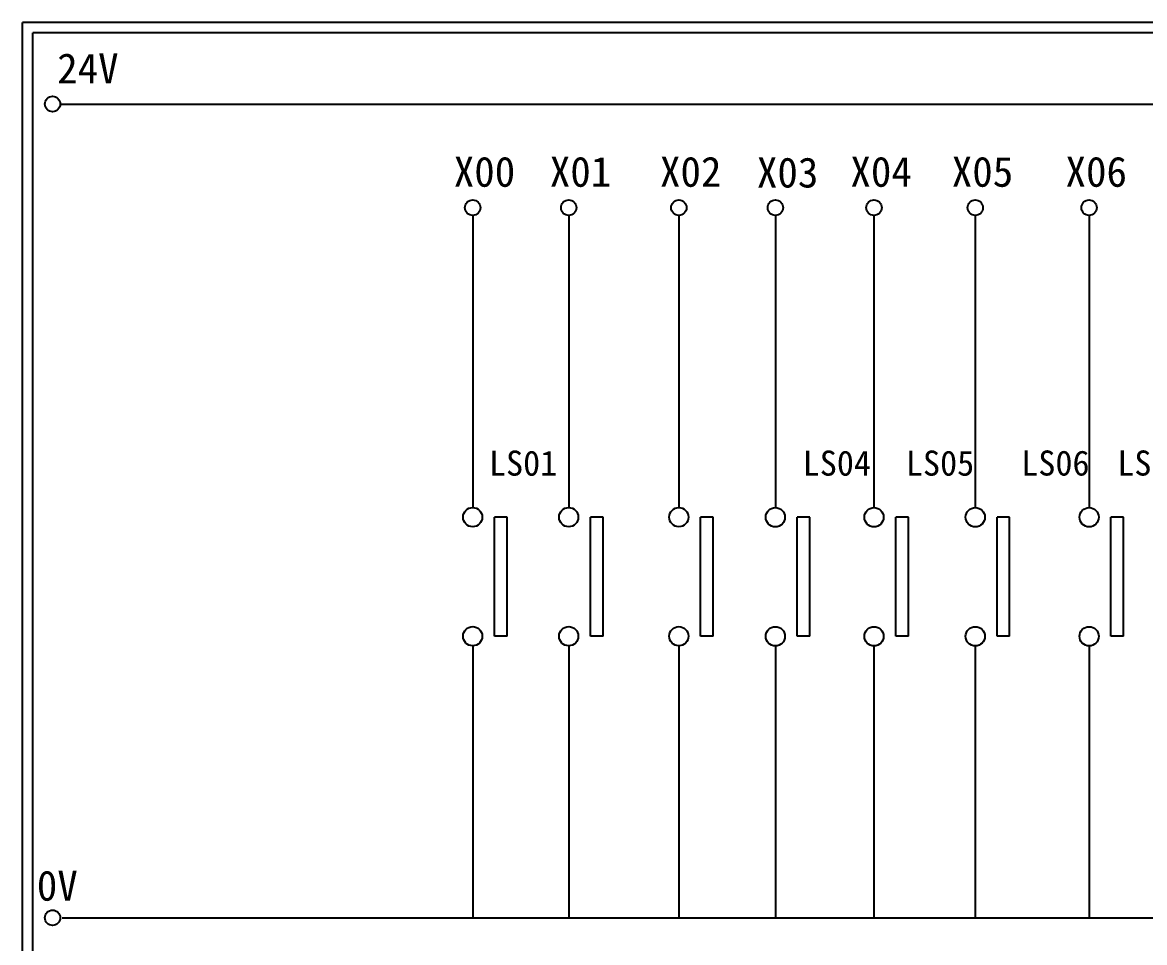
# Model space of a CAD drawing. Extents: x 325 to 612, y 3 to 207.
# Drawn here: x 325.3 to 459.5, y 97 to 207 of the extents above; entities that cross this region are included whole.
import ezdxf

# ---------------------------------------------------------------- set-up
doc = ezdxf.new("R2010")
doc.units = 0
doc.layers.get('0').update_dxf_attribs({"linetype": 'CONTINUOUS'})
doc.layers.add('圖框層', color=7, linetype='CONTINUOUS')
doc.layers.add('標尺寸層', color=3, linetype='CONTINUOUS')
doc.styles.add('STSL', font='KAIU.TTF')

msp = doc.modelspace()

# ---------------------------------------------------------------- linework, layer by layer
for p, q in [((383.26, 147.83), (381.75, 147.83)), ((394.74, 147.83), (393.23, 147.83)), ((407.91, 147.83), (406.4, 147.83)), ((419.45, 147.83), (417.94, 147.83)), ((431.24, 147.83), (429.74, 147.83)), ((443.35, 147.83), (441.85, 147.83)), ((456.96, 147.83), (455.46, 147.83)), ((383.26, 133.6), (381.75, 133.6)), ((394.74, 133.6), (393.23, 133.6)), ((407.91, 133.6), (406.4, 133.6)), ((419.45, 133.6), (417.94, 133.6)), ((431.24, 133.6), (429.74, 133.6)), ((443.35, 133.6), (441.85, 133.6)), ((456.96, 133.6), (455.46, 133.6))]:
    msp.add_line(p, q)
at = {"layer": '圖框層', "color": 7}
for p, q in [((612.32, 206.97), (325.32, 206.97)), ((325.32, 3), (325.32, 206.97)), ((611.07, 205.72), (326.57, 205.72)), ((326.57, 4.25), (326.57, 205.72))]:
    msp.add_line(p, q, dxfattribs=at)
at = {"layer": '標尺寸層', "color": 7}
for p, q in [((329.84, 197.22), (607.44, 197.22)), ((379.15, 183.91), (379.15, 148.99)), ((390.63, 183.91), (390.63, 148.99)), ((403.8, 183.91), (403.8, 148.99)), ((415.34, 183.91), (415.34, 148.99)), ((427.13, 183.91), (427.13, 148.99)), ((439.24, 183.91), (439.24, 148.99)), ((452.85, 183.91), (452.85, 148.99)), ((381.75, 133.6), (381.75, 147.83)), ((383.26, 133.6), (383.26, 147.83)), ((393.23, 133.6), (393.23, 147.83)), ((394.74, 133.6), (394.74, 147.83)), ((406.4, 133.6), (406.4, 147.83)), ((407.91, 133.6), (407.91, 147.83)), ((417.94, 133.6), (417.94, 147.83)), ((419.45, 133.6), (419.45, 147.83)), ((429.74, 133.6), (429.74, 147.83)), ((431.24, 133.6), (431.24, 147.83)), ((441.85, 133.6), (441.85, 147.83)), ((443.35, 133.6), (443.35, 147.83)), ((455.46, 133.6), (455.46, 147.83)), ((456.96, 133.6), (456.96, 147.83)), ((379.15, 132.46), (379.15, 99.96)), ((390.63, 132.46), (390.63, 99.96)), ((403.8, 132.46), (403.8, 99.96)), ((415.34, 132.46), (415.34, 99.96)), ((415.34, 132.45), (415.34, 99.96)), ((427.13, 132.46), (427.13, 99.96)), ((427.13, 132.45), (427.13, 99.96)), ((439.24, 132.46), (439.24, 99.96)), ((439.24, 132.45), (439.24, 99.96)), ((452.85, 132.46), (452.85, 99.96)), ((452.85, 132.45), (452.85, 99.96)), ((330.05, 99.96), (607.92, 99.96))]:
    msp.add_line(p, q, dxfattribs=at)
for centre, radius in [((328.92, 197.22), 0.92), ((379.15, 184.83), 0.92), ((390.63, 184.83), 0.92), ((403.8, 184.83), 0.92), ((403.8, 184.83), 0.92), ((415.34, 184.83), 0.92), ((427.13, 184.83), 0.92), ((439.24, 184.83), 0.92), ((452.85, 184.83), 0.92), ((379.15, 147.84), 1.15), ((390.63, 147.84), 1.15), ((403.8, 147.84), 1.15), ((415.34, 147.83), 1.15), ((427.13, 147.83), 1.15), ((439.24, 147.83), 1.15), ((452.85, 147.83), 1.15), ((379.15, 133.61), 1.15), ((390.63, 133.61), 1.15), ((403.8, 133.61), 1.15), ((415.34, 133.6), 1.15), ((427.13, 133.6), 1.15), ((439.24, 133.6), 1.15), ((452.85, 133.6), 1.15), ((328.92, 99.96), 0.92)]:
    msp.add_circle(centre, radius, dxfattribs=at)

# ---------------------------------------------------------------- texts
at = {"layer": '圖框層', "color": 4, "style": 'STSL'}
for s, height, p in [('24V', 3.6, (329.47, 199.68)), ('X00', 3.6, (376.89, 187.33)), ('X01', 3.6, (388.37, 187.33)), ('X02', 3.6, (401.54, 187.33)), ('X03', 3.6, (413.13, 187.24)), ('X04', 3.6, (424.31, 187.33)), ('X05', 3.6, (436.43, 187.33)), ('X06', 3.6, (450.03, 187.33)), ('LS01', 3, (381.1, 152.8)), ('LS04', 3, (418.61, 152.8)), ('LS05', 3, (430.95, 152.8)), ('LS06', 3, (444.74, 152.81)), ('LS07', 3, (456.22, 152.81)), ('0V', 3.6, (327.04, 102))]:
    msp.add_text(s, height=height, dxfattribs=at).set_placement(p)

doc.saveas('drawing.dxf')
